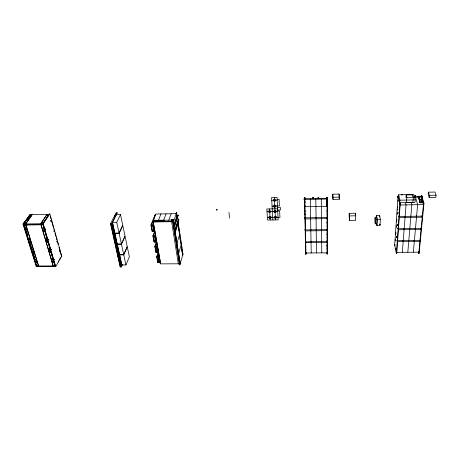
<?xml version="1.0" encoding="UTF-8"?>
<svg xmlns="http://www.w3.org/2000/svg" width="459" height="459" viewBox="0 0 459 459"><rect width="100%" height="100%" fill="white"/><g stroke="black" fill="none" stroke-linecap="round" stroke-linejoin="round"><path stroke-width="0.69" d="M304.598 198.816L304.592 198.254L304.598 199.166M304.598 199.108L304.615 199.763L304.604 199.2M304.799 218.123L304.805 217.543M304.874 210.853L304.891 211.588L304.891 210.922M304.954 198.724L304.954 198.999M305.361 241.761L305.355 241.141M305.608 252.507L305.625 253.276M326.699 198.288L326.722 198.764M327.003 204.886L327.026 205.466M327.06 198.282C327.066 196.756 327.095 200.623 327.066 198.661M327.032 217.778L327.032 217.308M327.072 210.457L327.083 211.209L327.072 210.543M327.043 229.798L327.037 229.242M327.078 222.345L327.095 223.091L327.078 222.426M327.049 241.52L327.037 240.786M327.083 233.947L327.101 234.687L327.083 234.027M327.06 252.966L327.037 252.215M327.089 245.278L327.106 246.013L327.089 245.353M327.393 205.46L327.043 197.25L326.682 197.255L326.71 198.982M332.769 194.174L332.953 199.378L339.293 199.258L339.316 197.141L339.069 194.042L332.769 194.174L332.953 199.378M327.399 217.778L327.382 217.004L327.399 217.692M327.468 198.908C327.41 195.511 327.496 201.082 327.456 198.833M327.399 229.707L327.387 229.03L327.399 229.965M327.393 241.543L327.387 240.751L327.405 241.434M327.41 252.961L327.393 252.198M399.33 216.384L399.273 216.855L399.198 216.459M327.078 198.282L304.598 198.535L304.598 199.011M305.969 253.276L305.969 252.679L305.975 254.131L305.625 254.137L305.694 247.172M305.447 227.222L305.442 230.906L327.06 230.636L327.003 229.282M339.069 194.042L339.293 199.258M305.625 254.137L304.598 197.697L304.954 197.691L304.885 206.716L327.043 206.315L326.716 199.2M305.178 217.635L305.166 218.96L327.049 218.627L326.992 217.296M419.847 240.332L419.778 240.774L419.687 240.264M421.001 228.335L420.932 228.794L420.84 228.387M422.137 196.676L422.177 196.991M422.188 196.836L422.182 196.509M305.969 253.236L305.969 252.777M327.393 252.232L327.41 252.88M304.61 199.458L327.078 199.034L327.083 198.661M349.201 213.326L349.368 220.555L355.553 220.463L355.685 215.81L355.381 213.228L349.201 213.326L349.368 220.555M355.341 214.554L355.381 213.228M397.695 196.848L397.701 197.473M397.729 197.06L397.706 196.704M397.89 197.473L397.884 196.842M396.805 237.073C396.674 238.135 396.662 235.651 396.805 236.878M398.251 197.347L398.194 196.377L398.102 196.699M397.448 240.298L397.517 240.992L397.557 240.269M398.314 228.381L398.383 229.075L398.423 228.33M216.585 209.522C218.105 209.516 216.04 210.756 216.591 209.533M376.414 217.526L376.518 215.449L379.627 215.397L380.327 219.287L379.989 225.553L376.873 225.593L376.541 223.636M376.873 225.593L377.189 219.333L376.518 215.449M418.574 251.767L418.66 252.467L418.706 251.75M418.941 251.762L419.021 252.461L418.947 251.681M421.219 228.089L421.305 228.789L421.224 228.003M379.553 216.786L379.627 215.397M397.878 197.611L397.798 196.389L397.735 196.877M400.231 203.09L396.748 253.5L396.387 253.5L394.648 244.98L397.947 197.949M398.286 196.601L398.309 196.274L398.751 198.54M395.285 241.027L395.434 238.915M395.756 234.291L395.91 232.151M396.232 227.589L396.358 225.736M396.714 220.75L396.828 219.127M397.167 214.336L397.264 212.896M397.614 207.921L397.729 206.286M398.068 201.507L398.183 199.9M398.464 197.33L398.641 194.805L413.679 194.496L415.211 199.9L414.988 202.459L399.76 202.74L399.944 200.193L398.641 194.805M398.619 197.427L398.607 196.779M396.387 253.5L399.996 203.721L400.38 203.716M379.708 216.872L379.662 216.051L379.633 216.855M405.957 197.783L406.169 195.006L412.618 194.88L413.329 197.416L412.911 202.299L406.45 202.419L406.835 197.542L406.169 195.006M402.319 252.307L403.163 241.618L402.847 240.218M403.237 240.631L404.104 229.684L403.777 228.307M404.184 228.668L405.067 217.44L404.735 216.091M405.148 216.401L406.054 204.886L405.377 202.241M407.821 252.266L408.728 241.566L408.418 240.275M408.808 240.579L409.738 229.609L409.394 228.232M409.824 228.599L410.771 217.354L410.421 216.005M410.862 216.315L411.838 204.783L411.121 202.138M412.503 196.268L412.618 194.88M415.034 196.561L415.143 195.304L415.67 195.293L415.59 196.647M415.062 196.653L415.143 195.304M415.561 196.55L415.67 195.293M413.335 252.226L414.305 241.514L413.978 240.218M414.397 240.522L415.389 229.54L415.022 228.163M415.481 228.525L416.497 217.268L416.124 215.914M416.588 216.229L417.633 204.68L415.544 197.393M418.86 198.368L419.033 196.504L421.023 196.463L423.445 204.576L400.288 204.995L398.096 195.815L398.613 196.406M420.065 199.975L419.893 201.857L421.896 201.817L422.073 199.94L420.065 199.975L419.033 196.504M420.031 202.78L418.694 197.795L420.031 202.78L422.045 202.74L421.546 200.658M421.764 197.141L421.557 196.108M422.131 196.871L422.096 197.416M418.757 253.345L423.571 203.291L421.161 195.35L421.534 195.339L423.955 203.285L419.119 253.345L418.757 253.345L418.419 252.025M423.772 203.612L423.703 203.899L423.617 203.601M428.385 192.183L428.167 194.335L429.188 197.49L435.815 197.359L436.05 195.19L434.966 192.046L428.385 192.183L429.406 195.327L429.188 197.49M397.867 197.731L397.844 197.439M397.563 224.663L397.609 225.558L397.626 224.68M396.616 251.779L396.668 252.622L396.696 251.836M421.941 196.222L422.062 195.901L422.131 196.475M422.722 200.382L422.67 199.527L422.607 200.376M397.838 197.519L397.787 197.927L397.741 197.445M174.649 228.903L180.146 263.782L179.83 264.854L179.882 263.914L178.327 263.919L171.362 219.867L173.221 219.838L174.099 225.421M182.699 255.193L183.003 254.171L178.046 221.754M179.762 263.581L179.48 262.376M397.724 209.958L397.729 209.189M178.603 253.397L181.116 245.244M176.962 242.983L179.532 234.951M175.286 232.346L177.92 224.428M175.183 230.642L178.821 219.763L178.144 219.769L174.489 230.647L175.218 230.837L174.294 230.854M175.218 230.837L178.821 219.763M174.466 226.052L178.138 215.248L177.231 215.265L173.536 226.069L174.466 226.052L173.8 226.264L174.489 230.647M174.495 226.253L178.138 215.248M180.146 263.782L160.644 263.873L153.237 221.772M174.03 225.587L177.49 215.455L178.167 215.443M158.596 251.383L156.685 256.73L157.764 262.663L159.531 262.657L159.996 261.309M176.451 215.558L176.124 213.441L176.64 212.592L177.18 216.114M158.602 252.226L156.932 256.908L157.942 262.485L159.284 262.479L159.755 261.131M173.473 221.45L173.823 220.446L173.485 221.123L173.267 219.712L171.316 219.993M176.956 217.79L176.308 213.555L176.64 212.592M157.942 262.485L159.118 259.117M179.607 264.854L172.636 220.854L172.945 219.97M179.83 264.854L172.871 220.848L173.267 219.712M171.97 220.475L171.62 221.479L153.128 221.76L160.644 263.873M159.531 262.657L158.464 256.719L158.94 255.382M156.771 241.973L155.062 246.592L156.094 252.295L157.454 252.284L157.93 250.953M156.771 241.136L154.815 246.414L155.917 252.473L157.701 252.461L158.177 251.13M168.82 220.245L171.15 213.762M156.094 252.295L157.299 248.967M157.701 252.461L156.611 246.397L157.098 245.077M154.654 231.313L152.904 235.863L154.023 242.059L155.831 242.042L156.318 240.734M153.65 234.75L153.151 236.046L154.207 241.876L155.584 241.859L156.071 240.55M163.633 220.326L166.043 213.848M154.207 241.876L155.44 238.594M155.831 242.042L154.717 235.84L155.463 233.889M154.149 233.447L154.901 231.497M153.667 231.21L152.595 225.249L151.2 225.266L152.279 231.227L153.667 231.21L154.167 229.913M155.039 214.846L150.948 225.082L152.095 231.416L153.92 231.393L154.419 230.102M158.458 220.406L160.948 213.934M152.279 231.227L153.541 227.997M153.92 231.393L152.784 225.053L153.541 223.131M153.128 221.76L153.725 220.257L173.565 220.154M153.725 220.257L153.163 221.961L171.62 221.68M151.459 224.629L152.732 221.427M153.243 220.148L155.291 215.03M125.932 264.935L129.369 256.77L127.281 246.85L123.769 254.911L125.932 264.935L121.067 264.958M112.478 222.408L114.876 233.321L114.142 234.842L113.253 234.853L110.82 223.923L111.726 223.912L117.12 212.85L116.018 212.867L110.55 223.728L120.166 266.954L121.251 266.949L121.951 265.044M121.251 266.949L122.364 264.355M121.21 266.771L120.344 266.771L121.033 265.182L118.927 255.663M123.689 254.544L127.206 246.483L125.072 236.345L121.48 244.291L123.689 254.544L118.772 254.579M118.91 256.363L119.61 254.797L117.309 244.366L116.597 245.915L115.708 245.921L118.032 256.369L118.91 256.363L118.072 256.558L120.344 266.771M118.95 256.552L119.65 254.98L121.893 265.176L121.033 265.182M118.032 256.369L118.732 254.802L116.58 245.072M118.072 256.558L118.778 254.986M121.394 243.913L124.991 235.972L122.817 225.604L119.133 233.43L121.394 243.913L116.425 243.964L114.423 234.888M116.552 245.726L117.269 244.177L114.922 233.511L114.188 235.037L113.293 235.048L115.668 245.731L116.597 245.915M115.668 245.731L116.385 244.188L114.176 234.188M115.708 245.921L116.368 244.504M114.652 233.097L119.047 233.046L122.731 225.22L120.505 214.623L116.144 214.697M113.253 234.853L113.987 233.327L111.876 223.785M113.293 235.048L114.027 233.522M119.047 233.046L116.735 222.322L120.505 214.623M111.726 223.912L117.12 212.85M114.716 216.172L115.559 214.491M49.113 214.726L49.853 213.825L61.787 256.168L55.723 266.633L55.43 266.329L53.806 266.513M58.109 261.98L58.781 260.821M59.452 259.662L60.416 257.746M29.238 224.491L43.089 224.285L42.836 224.652L41.006 224.801L53.101 265.933L54.856 265.795L55.086 265.405L54.082 261.974M54.099 262.152L53.33 259.134L51.643 259.14L52.412 262.164L54.099 262.152L55.407 266.639M52.412 262.164L51.643 259.14M53.33 259.134L51.569 259.272M51.178 252.134L50.392 249.053L48.688 249.071L49.474 252.152L51.178 252.134L53.255 259.26L51.087 251.698M49.474 252.152L48.688 249.071M48.608 249.197L50.392 249.053M38.545 265.87L25.859 224.904L24.132 224.933L36.881 265.876L38.545 265.87L25.859 224.904M36.881 265.876L37.122 265.486M29.938 215.059L30.386 214.164L22.95 223.998L36.29 266.719L38.349 266.581M36.605 266.719L35.211 262.255L36.961 262.118L36.072 259.237L34.316 259.381L36.072 259.237M35.211 262.255L34.396 259.249M48.247 242.094L47.443 238.95L45.722 238.967L46.525 242.111L48.247 242.094L50.312 249.185M46.525 242.111L45.722 238.967M45.642 239.093L47.443 238.95M34.316 259.381L32.101 252.289L33.874 252.146L32.962 249.208L31.183 249.346L32.962 249.208M32.101 252.289L31.269 249.22M45.194 231.64L44.38 228.433L42.635 228.456L43.462 231.663L45.194 231.64L47.363 239.076M43.462 231.663L42.635 228.456M42.555 228.582L44.38 228.433M31.183 249.346L28.986 242.295L30.77 242.151L29.841 239.145L28.045 239.288L29.841 239.145M55.723 266.633L43.203 223.694L49.853 213.825M43.289 222.724L48.052 215.673M44.294 228.553L42.962 223.573L41.212 223.602L42.962 223.573M41.27 223.797L41.935 222.81L43.68 222.787L48.425 215.478L46.709 215.512L48.425 215.478M46.761 215.701L47.346 214.565L46.709 215.512M28.986 242.295L28.131 239.168M40.69 223.734L47.082 214.336L32.17 214.594L25.503 224.153L23.77 224.181L23.948 224.761L42.67 224.485L42.498 223.9L40.69 223.734L25.44 223.958M40.748 223.929L47.082 214.336M41.212 223.602L41.884 222.615L43.628 222.592M28.045 239.288L25.738 231.893L27.546 231.749L26.593 228.68L24.78 228.823L26.593 228.68M25.738 231.893L24.872 228.702M25.503 224.153L31.832 215.34M27.092 220.222L29.192 217.319M24.132 224.933L24.396 224.56L25.457 227.974M25.096 223.843C20.718 223.762 25.876 224.996 25.802 222.862L24.075 222.89L25.802 222.862M30.896 215.782L31.573 214.835L30.954 215.971L29.198 215.81L30.954 215.971M25.159 224.038L25.865 223.057M23.77 224.181L29.732 215.919M24.78 228.823L23.363 223.872M24.075 222.89L29.198 215.81M421.247 196.228L421.287 197.175L421.19 196.693M318.225 197.267C319.453 197.221 317.186 197.295 318.242 198.581M313.382 197.456L312.877 197.559L313.382 197.456L313.399 198.77M415.171 195.402L415.699 195.391M332.964 197.267L339.316 197.141M429.406 195.327L436.05 195.19M413.817 196.354L421.672 196.222M277.133 199.332L279.072 199.292L279.393 205.942L277.471 205.976M325.322 198.517L326.682 198.489M417.489 196.687L420.346 196.659M414.534 197.307L419.532 197.209M271.745 200.29L277.179 200.181M406.835 197.542L413.329 197.416M399.944 200.193L415.211 199.9M420.065 202.442L422.073 202.408M304.512 205.879C304.719 204.473 305.034 206.378 304.874 205.489L305.975 254.131M327.055 252.513L327.072 253.988L327.428 253.982L327.41 205.058L327.003 204.972M423.571 203.291L423.955 203.285M272.072 206.166L277.477 206.062M277.552 207.543L280.432 207.491L280.547 209.958L277.678 210.01M277.615 208.776L266.851 208.965L267.528 220.039L278.171 219.878L277.041 197.422L271.59 197.531L272.847 219.959M116.282 213.056L117.16 213.045M29.881 214.869L32.17 214.594M47.134 214.531L49.061 214.537M277.724 210.968L279.634 210.933L279.95 217.434L278.051 217.463M267.018 211.656L277.747 211.473M176.124 213.441L175.401 213.573L176.308 213.555M349.471 215.908L355.685 215.81M267.368 217.394L278.039 217.227M177.949 219.97L178.849 219.959M305.155 217.939L305.166 218.283L305.166 217.813L327.032 217.405M399.45 216.493L422.332 216.137M153.759 220.458L164.368 220.291M112.294 222.386L116.735 222.322M22.95 223.998L23.277 223.992M42.876 223.699L43.203 223.694M377.189 219.333L380.327 219.287M110.55 223.728L111.68 223.711M25.773 225.03L41.006 224.801M150.948 225.082L152.784 225.053M25.824 231.766L27.546 231.749M43.542 231.537L45.275 231.514M305.442 229.942C305.419 228.295 305.43 230.785 305.442 229.942L327.06 229.643L327.02 229.288M398.555 228.743L421.15 228.456M113.987 233.327L114.876 233.321M119.133 233.43L113.924 233.459L111.812 223.912M113.97 233.648L114.859 233.637L117.211 244.303M152.904 235.863L154.717 235.84M153.151 236.046L154.534 236.035L155.584 241.859M29.072 242.168L30.77 242.151M46.606 241.985L48.327 241.968M305.694 241.187L305.711 241.893L327.049 241.25M397.683 240.688L419.991 240.464M116.385 244.188L117.269 244.177M121.48 244.291L116.328 244.314L114.113 234.314M154.815 246.414L156.611 246.397M155.062 246.592L156.433 246.581L157.454 252.284M394.648 244.98L395.004 244.98M32.187 252.163L33.874 252.146M49.555 252.02L51.253 252.008M305.946 253.007L327.072 252.852M396.834 252.347L418.866 252.186M183.003 254.171L182.521 255.066L182.194 252.949M118.732 254.802L119.61 254.797M123.769 254.911L118.674 254.929L116.523 245.198M118.715 255.118L119.592 255.112L121.836 265.308L120.975 265.313L118.87 255.795M61.787 256.168L61.477 256.168L58.976 247.292M156.685 256.73L158.464 256.719M156.932 256.908L158.286 256.902L159.284 262.479M35.291 262.129L36.961 262.118M52.492 262.032L54.173 262.026M36.686 266.587L55.482 266.507M119.099 260.328C120.115 261.905 119.283 257.941 119.059 260.144M422.452 216.47L422.515 215.598M36.967 266.541L36.8 266.008L54.782 265.927L54.937 266.461M26.507 228.8L27.46 231.87M29.755 239.271L30.69 242.277M32.876 249.335L33.788 252.272M35.991 259.369L36.881 262.25M26.725 232.065L27.787 235.473M29.91 242.295L31.82 248.434M33.094 252.525L34.574 257.298M421.643 201.409L422.045 202.74M41.092 224.68L53.175 265.801M43.089 224.285L44.288 228.398M45.286 231.824L47.484 239.363M48.086 241.417L50.484 249.639M42.836 224.652L54.856 265.795M421.844 215.828L422.234 217.182L399.37 217.526L399.06 216.178M50.306 216.562L50.886 218.61M51.27 219.976L53.583 228.169M53.967 229.534L54.546 231.583M54.931 232.948L55.895 236.368M56.279 237.733L56.859 239.782M57.243 241.147L58.207 244.561M420.668 228.089L421.052 229.471L398.481 229.752L398.177 228.375M419.555 240.16L419.899 241.457L397.609 241.675L397.316 240.275M418.78 252.025L419.119 253.345M111.956 223.734L114.027 233.109M116.965 246.385L118.623 253.896M119.294 256.948L120.918 264.292M112.415 222.535L114.819 233.447M117.252 244.492L119.547 254.923M116.425 213.733L116.712 215.076M395.675 248.256L395.945 249.564M160.271 263.678L152.778 221.777L155.871 214.02L176.267 213.676L173.571 221.462L174.213 225.541M395.887 248.91L395.859 248.589M175.074 230.986L180.209 263.581L182.665 255.324L177.719 222.73M173.273 222.058L173.496 223.458M175.04 233.224L175.258 234.618M175.476 236.012L176.25 240.895M176.468 242.289L176.692 243.683M176.91 245.083L177.128 246.477M177.794 250.66L178.012 252.054M178.23 253.448L179.004 258.337M179.222 259.731L179.446 261.125M173.221 222.173L173.439 223.573M175.55 236.913L175.768 238.313M176.704 244.825L177.484 249.742M177.702 251.148L178.815 258.165M179.039 259.57L179.257 260.976M176.417 212.592L176.738 214.709M177.822 221.754L178.144 223.872M178.362 225.277L178.574 226.689M178.792 228.1L179.01 229.506M179.222 230.917L179.98 235.851M180.198 237.257L180.41 238.669M180.628 240.08L180.846 241.486M181.058 242.897L181.816 247.831M182.034 249.237L182.246 250.648M182.464 252.06L182.682 253.466M178.511 228.961L178.723 230.372M179.917 238.135L180.135 239.546M180.353 240.958L180.571 242.369M181.764 250.132L181.976 251.538M177.581 216.074L178.144 219.769M177.231 215.265L177.644 217.95M398.228 196.791L398.205 197.921L398.108 197.605M422.16 196.217L422.137 196.572M228.961 212.391L229.529 218.071M397.712 197.617L397.729 197.158M51.574 249.662C52.263 249.816 50.84 249.398 51.494 249.656M269.536 208.92L270.185 219.999M274.31 197.479L275.509 219.918M326.682 197.255L327.026 205.38M327.009 240.981L327.066 242.358L305.705 242.564L305.723 241.193L305.7 241.652M327.078 245.588L327.428 253.982M321.26 199.309L321.552 217.692M321.518 217.382L321.627 229.712M321.593 229.351L321.702 241.44M321.667 241.032L321.77 252.892M305.08 229.483L305.08 230.074M305.424 234.199L305.43 234.945L305.43 234.279M422.182 215.931L422.091 216.505L422.016 216.005M420.214 240.229L420.151 240.768L420.06 240.264M304.954 197.691L305.005 199.814M304.598 197.697L304.696 201.943M327.393 205.075L327.376 204.685L327.393 205.374M304.965 198.81L304.96 199.195M305.355 241.222L305.35 241.652M305.619 252.593L305.614 253.041M304.805 217.623L304.81 218.014M305.086 229.563L305.074 229.988M304.524 205.483L304.506 205.11L304.524 205.781M310.6 217.864L310.387 198.816M310.806 229.85L310.611 217.549M311.013 241.549L310.818 229.489M311.208 252.966L311.024 241.141M315.809 198.707L316.067 217.778M316.056 217.468L316.211 229.781M316.199 229.42L316.349 241.491M316.337 241.084L316.486 252.926M312.877 197.468L312.895 198.781M327.089 198.563L327.089 199.011M318.73 197.255L318.747 198.569M327.043 197.25L327.072 253.988M326.693 204.76L326.693 206.493M326.705 217.159L326.705 218.805M376.5 217.468A3.46 0.344 89.3 0 1 377.034 220.182A3.46 0.344 89.3 0 1 376.632 223.814M304.242 199.458L304.231 199.768L304.219 199.114L304.237 199.424M304.214 198.661L304.214 198.661M304.208 198.454L304.214 198.822L304.208 198.454M304.569 202.545L304.552 201.794L304.569 202.545M304.856 214.714L304.839 213.98L304.856 214.714M304.931 202.539L304.914 201.788L304.931 202.539M409.898 194.616L409.141 194.582L409.898 194.616M376.512 216.436C376.564 218.1 376.661 215.403 376.512 216.436M376.787 224.319C376.833 225.994 376.937 223.298 376.787 224.319M305.396 238.255L305.384 237.481L305.396 238.255M305.642 248.887L305.66 249.713L305.642 248.841M326.871 202.126L326.854 201.363L326.871 202.126M327.238 202.121L327.221 201.358L327.238 202.121M327.244 214.37L327.227 213.613L327.244 214.37M327.25 226.327L327.233 225.564L327.25 226.327M327.445 198.202L327.468 198.242M377.028 219.454C377.069 221.112 377.189 218.427 377.028 219.454M379.903 224.279C379.949 225.954 380.063 223.252 379.903 224.279M327.256 237.992L327.238 237.234L327.256 237.992M327.261 249.38L327.244 248.629L327.261 249.38M394.769 244.836C394.838 246.449 394.952 243.804 394.769 244.836M395.497 248.399C395.56 250.017 395.692 247.384 395.497 248.399M395.578 233.321C395.647 234.91 395.773 232.323 395.578 233.321M396.237 252.02C396.295 253.626 396.438 251.073 396.237 252.02M396.324 236.827C396.392 238.433 396.513 235.828 396.324 236.827M396.41 221.525C396.478 223.137 396.599 220.446 396.41 221.525M397.075 240.396C397.144 242.025 397.282 239.38 397.075 240.396M397.167 224.973C397.242 226.614 397.362 223.849 397.167 224.973M397.253 209.442C397.328 211.065 397.454 208.311 397.253 209.442M397.942 228.479C398.005 230.114 398.154 227.434 397.942 228.479M398.033 212.821C398.102 214.456 398.234 211.714 398.033 212.821M398.819 216.264C398.894 217.916 399.032 215.156 398.819 216.264M398.917 200.365C398.997 202.023 399.123 199.183 398.917 200.365M399.726 203.739C399.806 205.403 399.932 202.574 399.726 203.739M400.11 203.727C400.185 205.397 400.317 202.574 400.11 203.727M422.2 199.917C422.291 201.581 422.464 198.724 422.2 199.917M119.277 260.087L119.283 260.029M119.501 261.687C119.799 264.091 120.126 259.805 119.501 261.687M119.65 261.762L119.65 261.762M423.221 203.308C423.313 204.966 423.502 202.167 423.221 203.308M48.648 239.535L48.792 239.85L48.648 239.535M50.725 220.808L50.863 221.129L50.725 220.808M51.047 220.802L51.184 221.123L51.047 220.802M54.489 259.645L54.627 259.943L54.495 259.605M45.28 229.064L45.424 229.391L45.28 229.064M45.602 229.064L45.751 229.385L45.602 229.064M402.348 194.771L401.596 194.782L402.348 194.771M56.784 241.101L56.916 241.405L56.784 241.101M59.59 251.021L59.716 251.325L59.59 250.987M216.585 209.763L217.032 209.855L216.585 209.763M53.973 231.124L54.11 231.462L53.973 231.124M420.719 202.287L421.236 202.126L420.719 202.287M420.702 199.195C421.098 199.889 421.132 199.217 420.737 199.166M420.427 196.986L419.916 196.963L420.427 196.986M274.614 199.195L274.298 199.189A1.216 1.05 4.5 0 0 273.254 200.072L273.254 200.348A1.216 1.05 4.5 0 0 274.304 201.272L274.62 201.277A1.216 1.05 4.5 0 0 275.664 200.394L275.664 200.118A1.216 1.05 4.5 0 0 274.614 199.195M275.216 210.503L274.901 210.497A1.205 1.027 4.6 0 0 273.868 211.364L273.868 211.628A1.205 1.027 4.6 0 0 274.907 212.534L275.216 212.54A1.205 1.027 4.6 0 0 276.255 211.679L276.255 211.41A1.205 1.027 4.6 0 0 275.216 210.503M269.846 210.595L269.531 210.589A1.205 1.027 5.4 0 0 268.504 211.456L268.504 211.719A1.205 1.027 5.4 0 0 269.542 212.626L269.858 212.632A1.205 1.027 5.4 0 0 270.885 211.771L270.885 211.501A1.205 1.027 5.4 0 0 269.846 210.595M304.214 199.172L304.237 198.856L304.237 199.172M273.954 206.866A1.211 1.038 4.5 0 0 275.957 206.361A1.211 1.038 4.5 0 0 274.407 205.116A1.211 1.038 4.5 0 0 273.954 206.866M274.557 217.996A1.199 1.016 4.6 0 0 276.536 217.514A1.199 1.016 4.6 0 0 275.004 216.292A1.199 1.016 4.6 0 0 274.557 217.996M269.226 218.082A1.193 1.016 5.4 0 0 271.2 217.595A1.193 1.016 5.4 0 0 269.668 216.378A1.193 1.016 5.4 0 0 269.226 218.082M374.923 218.685A3.454 0.333 89.3 0 0 375.261 223.986A3.454 0.333 89.3 0 0 375.508 218.926A3.454 0.333 89.3 0 0 374.923 218.685"/></g></svg>
